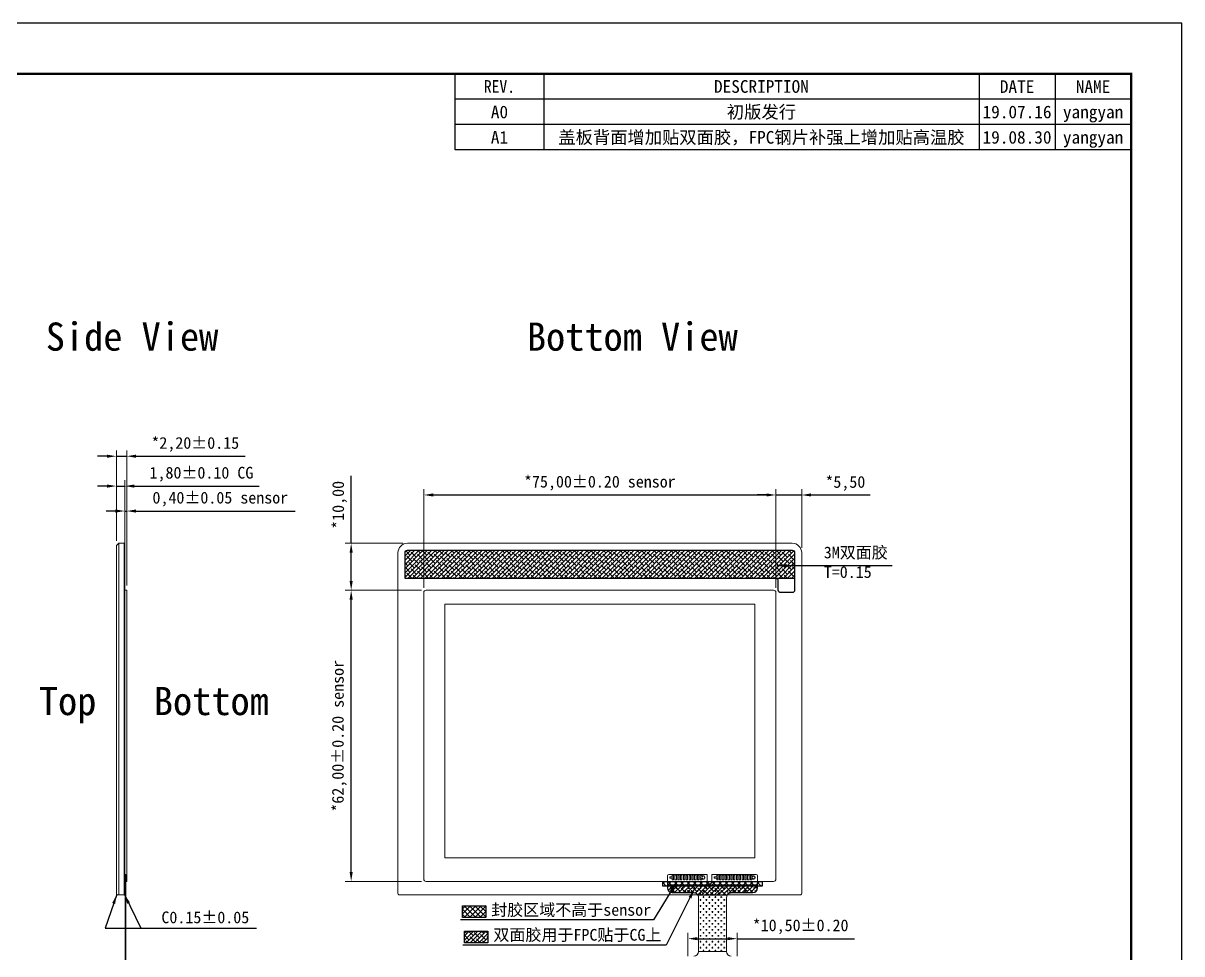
# Model space of a CAD drawing. Header units: millimetres. Extents: x 1946 to 4611, y 2266 to 2855.
# Drawn here: x 2153.3 to 2400.1, y 2656.5 to 2854.7 of the extents above; entities that cross this region are included whole.
import ezdxf
from ezdxf.enums import TextEntityAlignment as Align

# ---------------------------------------------------------------- set-up
doc = ezdxf.new("R2010")
doc.units = ezdxf.units.MM
for name, color, linetype in [('Adhesive', 2, 'Continuous'), ('Dim', 4, 'Continuous'), ('Sealant', 3, 'Continuous')]:
    doc.layers.add(name, color=color, linetype=linetype)
for name, color, linetype, lineweight in [('Cover Lens', 152, 'Continuous', 0), ('EMI', 5, 'Continuous', 0), ('FPC', 30, 'Continuous', 0), ('Sensor', 6, 'Continuous', 0)]:
    doc.layers.add(name, color=color, linetype=linetype, lineweight=lineweight)
doc.styles.add('Times New Roman', font='times.ttf')
doc.styles.add('宋体', font='')
doc.styles.add('常规', font='')
doc.styles.get('宋体').set_extended_font_data('SimSun')
doc.styles.get('常规').set_extended_font_data('SimSun')
doc.dimstyles.new('DIM', dxfattribs={"dimtxt": 2.5, "dimasz": 2, "dimexe": 1.25, "dimexo": 1, "dimgap": 1, "dimtad": 1, "dimzin": 1, "dimtxsty": '宋体', "dimcen": 2.5, "dimazin": 0, "dimtfac": 1, "dimtmove": 0, "dimatfit": 3, "dimfxl": 0, "dimlwe": 0, "dimarcsym": 0})

# ---------------------------------------------------------------- blocks, each defined once
blk = doc.blocks.new('CG2')
at = {"layer": 'Cover Lens'}
blk.add_lwpolyline([(43, -7.6), (43, 65, 0.414214), (41, 67), (-41, 67, 0.414214), (-43, 65), (-43, -7.6, 0.414214), (-42.7, -7.9), (42.7, -7.9, 0.414214)], format="xyb", close=True, dxfattribs=at)
blk.add_lwpolyline([(33, 0), (-33, 0), (-33, 54), (33, 54)], close=True, dxfattribs=at)
blk = doc.blocks.new('*D18')
at = {"layer": 'Defpoints', "color": 0}
for p in [(2313.59, 2754.23), (2238.59, 2733.45), (2313.59, 2733.45)]:
    blk.add_point(p, dxfattribs=at)
at = {"layer": 'Dim', "color": 0, "lineweight": 0}
for p, q in [((2238.59, 2734.45), (2238.59, 2755.48)), ((2313.59, 2734.45), (2313.59, 2755.48))]:
    blk.add_line(p, q, dxfattribs=at)
at = {"layer": 'Dim', "color": 0, "lineweight": -2}
blk.add_line((2240.59, 2754.23), (2311.59, 2754.23), dxfattribs=at)
at = {"layer": 'Dim', "color": 0}
for points in [[(2240.59, 2754.57), (2240.59, 2753.9), (2238.59, 2754.23)], [(2311.59, 2754.57), (2311.59, 2753.9), (2313.59, 2754.23)]]:
    blk.add_solid(points, dxfattribs=at)
at = {"layer": 'Dim', "color": 0, "insert": (2276.09, 2756.75), "char_height": 2.5, "attachment_point": 5, "style": '宋体'}
blk.add_mtext('{\\C2;*}75,00%%P0.20 sensor', dxfattribs=at)
blk = doc.blocks.new('*D19')
at = {"layer": 'Defpoints', "color": 0}
for p in [(2223.12, 2733.95), (2239.09, 2733.95), (2239.09, 2671.95)]:
    blk.add_point(p, dxfattribs=at)
at = {"layer": 'Dim', "color": 0, "lineweight": 0}
for p, q in [((2238.09, 2733.95), (2221.87, 2733.95)), ((2238.09, 2671.95), (2221.87, 2671.95))]:
    blk.add_line(p, q, dxfattribs=at)
at = {"layer": 'Dim', "color": 0, "lineweight": -2}
blk.add_line((2223.12, 2673.95), (2223.12, 2731.95), dxfattribs=at)
at = {"layer": 'Dim', "color": 0}
for points in [[(2222.78, 2731.95), (2223.45, 2731.95), (2223.12, 2733.95)], [(2222.78, 2673.95), (2223.45, 2673.95), (2223.12, 2671.95)]]:
    blk.add_solid(points, dxfattribs=at)
at = {"layer": 'Dim', "color": 0, "insert": (2220.6, 2702.95), "char_height": 2.5, "attachment_point": 5, "rotation": 90, "style": '宋体'}
blk.add_mtext('{\\C2;*}62,00%%P0.20 sensor', dxfattribs=at)
blk = doc.blocks.new('*D20')
at = {"layer": 'Defpoints', "color": 0}
for p in [(2223.12, 2743.95), (2235.09, 2743.95), (2239.09, 2733.95)]:
    blk.add_point(p, dxfattribs=at)
at = {"layer": 'Dim', "color": 0, "lineweight": -2}
for p, q in [((2223.12, 2743.95), (2223.12, 2758.31)), ((2223.12, 2735.95), (2223.12, 2741.95))]:
    blk.add_line(p, q, dxfattribs=at)
at = {"layer": 'Dim', "color": 0, "lineweight": 0}
for p, q in [((2234.09, 2743.95), (2221.87, 2743.95)), ((2238.09, 2733.95), (2221.87, 2733.95))]:
    blk.add_line(p, q, dxfattribs=at)
at = {"layer": 'Dim', "color": 0}
for points in [[(2222.78, 2741.95), (2223.45, 2741.95), (2223.12, 2743.95)], [(2222.78, 2735.95), (2223.45, 2735.95), (2223.12, 2733.95)]]:
    blk.add_solid(points, dxfattribs=at)
at = {"layer": 'Dim', "color": 0, "insert": (2220.66, 2752.13), "char_height": 2.5, "attachment_point": 5, "rotation": 90, "style": '宋体'}
blk.add_mtext('{\\C2;*}10,00', dxfattribs=at)
blk = doc.blocks.new('*D21')
at = {"layer": 'Defpoints', "color": 0}
for p in [(2319.09, 2754.23), (2319.09, 2741.95), (2313.59, 2733.45)]:
    blk.add_point(p, dxfattribs=at)
at = {"layer": 'Dim', "color": 0, "lineweight": 0}
for p, q in [((2313.59, 2734.45), (2313.59, 2755.48)), ((2319.09, 2742.95), (2319.09, 2755.48))]:
    blk.add_line(p, q, dxfattribs=at)
at = {"layer": 'Dim', "color": 0, "lineweight": -2}
for p, q in [((2311.59, 2754.23), (2309.59, 2754.23)), ((2313.59, 2754.23), (2319.09, 2754.23)), ((2321.09, 2754.23), (2333.67, 2754.23))]:
    blk.add_line(p, q, dxfattribs=at)
at = {"layer": 'Dim', "color": 0}
for points in [[(2311.59, 2754.57), (2311.59, 2753.9), (2313.59, 2754.23)], [(2321.09, 2754.57), (2321.09, 2753.9), (2319.09, 2754.23)]]:
    blk.add_solid(points, dxfattribs=at)
at = {"layer": 'Dim', "color": 0, "insert": (2328.38, 2756.69), "char_height": 2.5, "attachment_point": 5, "style": '宋体'}
blk.add_mtext('{\\C2;*}5,50', dxfattribs=at)
blk = doc.blocks.new('*D22')
at = {"layer": 'Defpoints', "color": 0}
for p in [(2175.3, 2750.81), (2174.9, 2733.95), (2175.3, 2733.95)]:
    blk.add_point(p, dxfattribs=at)
at = {"layer": 'Dim', "color": 0, "lineweight": 0}
for p, q in [((2174.9, 2734.95), (2174.9, 2752.06)), ((2175.3, 2734.95), (2175.3, 2752.06))]:
    blk.add_line(p, q, dxfattribs=at)
at = {"layer": 'Dim', "color": 0, "lineweight": -2}
for p, q in [((2172.9, 2750.81), (2170.9, 2750.81)), ((2174.9, 2750.81), (2175.3, 2750.81)), ((2177.3, 2750.81), (2211.21, 2750.81))]:
    blk.add_line(p, q, dxfattribs=at)
at = {"layer": 'Dim', "color": 0}
for points in [[(2172.9, 2751.15), (2172.9, 2750.48), (2174.9, 2750.81)], [(2177.3, 2751.15), (2177.3, 2750.48), (2175.3, 2750.81)]]:
    blk.add_solid(points, dxfattribs=at)
at = {"layer": 'Dim', "color": 0, "insert": (2195.25, 2753.34), "char_height": 2.5, "attachment_point": 5, "style": '宋体'}
blk.add_mtext('0,40%%P0.05 sensor', dxfattribs=at)
blk = doc.blocks.new('*D23')
at = {"layer": 'Defpoints', "color": 0}
for p in [(2174.9, 2756.13), (2173.1, 2743.45), (2174.9, 2743.8)]:
    blk.add_point(p, dxfattribs=at)
at = {"layer": 'Dim', "color": 0, "lineweight": 0}
for p, q in [((2173.1, 2744.45), (2173.1, 2757.38)), ((2174.9, 2744.8), (2174.9, 2757.38))]:
    blk.add_line(p, q, dxfattribs=at)
at = {"layer": 'Dim', "color": 0, "lineweight": -2}
for p, q in [((2171.1, 2756.13), (2169.1, 2756.13)), ((2173.1, 2756.13), (2174.9, 2756.13)), ((2176.9, 2756.13), (2203.54, 2756.13))]:
    blk.add_line(p, q, dxfattribs=at)
at = {"layer": 'Dim', "color": 0}
for points in [[(2171.1, 2756.46), (2171.1, 2755.79), (2173.1, 2756.13)], [(2176.9, 2756.46), (2176.9, 2755.79), (2174.9, 2756.13)]]:
    blk.add_solid(points, dxfattribs=at)
at = {"layer": 'Dim', "color": 0, "insert": (2191.22, 2758.65), "char_height": 2.5, "attachment_point": 5, "style": '宋体'}
blk.add_mtext('1,80%%P0.10 CG', dxfattribs=at)
blk = doc.blocks.new('*D24')
at = {"layer": 'Defpoints', "color": 0}
for p in [(2175.3, 2762.48), (2173.1, 2743.45), (2175.3, 2733.95)]:
    blk.add_point(p, dxfattribs=at)
at = {"layer": 'Dim', "color": 0, "lineweight": -2}
for p, q in [((2171.1, 2762.48), (2169.1, 2762.48)), ((2173.1, 2762.48), (2175.3, 2762.48)), ((2177.3, 2762.48), (2200.51, 2762.48))]:
    blk.add_line(p, q, dxfattribs=at)
at = {"layer": 'Dim', "color": 0, "lineweight": 0}
for p, q in [((2173.1, 2744.45), (2173.1, 2763.73)), ((2175.3, 2734.95), (2175.3, 2763.73))]:
    blk.add_line(p, q, dxfattribs=at)
at = {"layer": 'Dim', "color": 0}
for points in [[(2171.1, 2762.82), (2171.1, 2762.15), (2173.1, 2762.48)], [(2177.3, 2762.82), (2177.3, 2762.15), (2175.3, 2762.48)]]:
    blk.add_solid(points, dxfattribs=at)
at = {"layer": 'Dim', "color": 0, "insert": (2189.91, 2765), "char_height": 2.5, "attachment_point": 5, "style": '宋体'}
blk.add_mtext('{\\C2;*}2,20%%P0.15', dxfattribs=at)
blk = doc.blocks.new('REV._Holitech')
at = {"color": 0}
for points in [[(133.33, -5), (0, -5), (0, 0)], [(17.5, -0.01), (17.5, -5.01)]]:
    blk.add_lwpolyline(points, dxfattribs=at)
at = {"layer": 'Dim', "color": 0}
for points in [[(103.33, 0), (103.33, -5)], [(118.33, 0), (118.33, -5)]]:
    blk.add_lwpolyline(points, dxfattribs=at)
blk = doc.blocks.new('REV_Holitech')
at = {"color": 0, "style": 'Times New Roman'}
for tag, p in [('REV.', (8.75, -2.5)), ('DESCRIPTON', (60.42, -2.5)), ('DATE', (110.83, -2.5)), ('NAME', (125.83, -2.5))]:
    blk.add_attdef(tag, text='', height=2.5, dxfattribs=at).set_placement(p, align=Align.MIDDLE_CENTER)
blk = doc.blocks.new('工程图框')
at = {"color": 4}
blk.add_lwpolyline([(-525, 0), (0, 0), (0, 371.25), (-525, 371.25)], close=True, dxfattribs=at)
at = {"const_width": 0.625}
blk.add_lwpolyline([(-512.5, 12.5), (-12.5, 12.5), (-12.5, 358.75), (-512.5, 358.75)], close=True, dxfattribs=at)
at = {"color": 0}
for points in [[(-12.5, 352.5), (-179.17, 352.5), (-179.17, 358.75)], [(-157.29, 358.74), (-157.29, 352.49)]]:
    blk.add_lwpolyline(points, dxfattribs=at)
at = {"layer": 'Dim', "color": 0}
for points in [[(-50, 358.75), (-50, 352.5)], [(-31.25, 358.75), (-31.25, 352.5)]]:
    blk.add_lwpolyline(points, dxfattribs=at)
at = {"layer": 'Dim', "color": 0, "char_height": 3.125, "attachment_point": 5, "style": '宋体'}
for s, insert in [('{\\W0.9;REV.}', (-168.23, 355.62)), ('DESCRIPTION', (-103.65, 355.62)), ('DATE', (-40.62, 355.63)), ('NAME', (-21.88, 355.63))]:
    blk.add_mtext(s, dxfattribs=dict(at, insert=insert))
blk = doc.blocks.new('*D32')
at = {"layer": 'Defpoints', "color": 0}
for p in [(2305.34, 2659.75), (2294.84, 2655.02), (2305.34, 2655.02)]:
    blk.add_point(p, dxfattribs=at)
at = {"layer": 'Dim', "color": 0, "lineweight": 0}
for p, q in [((2294.84, 2656.02), (2294.84, 2661)), ((2305.34, 2656.02), (2305.34, 2661))]:
    blk.add_line(p, q, dxfattribs=at)
at = {"layer": 'Dim', "color": 0, "lineweight": -2}
for p, q in [((2296.84, 2659.75), (2303.34, 2659.75)), ((2305.34, 2659.75), (2330.36, 2659.75))]:
    blk.add_line(p, q, dxfattribs=at)
at = {"layer": 'Dim', "color": 0}
for points in [[(2296.84, 2660.08), (2296.84, 2659.42), (2294.84, 2659.75)], [(2303.34, 2660.08), (2303.34, 2659.42), (2305.34, 2659.75)]]:
    blk.add_solid(points, dxfattribs=at)
at = {"layer": 'Dim', "color": 0, "insert": (2318.85, 2662.27), "char_height": 2.5, "attachment_point": 5, "style": '宋体'}
blk.add_mtext('{\\C2;*}10,50%%P0.20', dxfattribs=at)

msp = doc.modelspace()

# ---------------------------------------------------------------- hatches: boundary and pattern name
at = {"layer": 'Adhesive'}
h = msp.add_hatch(dxfattribs=at)
h.set_pattern_fill('ANSI38', color=256, scale=0.2, style=0)
h.set_pattern_definition([(45, (-2256.7272, 36.1013), (-0.449012806, 0.449012806), []), (135, (-2256.7272, 36.1013), (-1.34703842, 0.449012806), [1.5875, -0.9525])])
h.paths.add_polyline_path([(2317.58685, 2741.9507, 0.414213562), (2317.08685, 2742.4507), (2235.08685, 2742.4507, 0.414213562), (2234.58685, 2741.9507), (2234.58685, 2736.4507), (2317.58685, 2736.4507)])
h = msp.add_hatch(dxfattribs=at)
h.set_pattern_fill('ANSI38', color=256, scale=0.2, style=0)
h.set_pattern_definition([(45, (-183.58656, -0.919), (-0.44901281, 0.44901281), []), (135, (-183.58656, -0.919), (-1.34703842, 0.44901281), [1.5875, -0.9525])])
edge = h.paths.add_edge_path()
edge.add_line((2309.68685, 2671.1507), (2290.48685, 2671.1507))
edge.add_line((2290.48685, 2671.1507), (2290.48685, 2670.5507))
edge.add_arc((2291.48685, 2670.5507), 1, 180, 270)
edge.add_line((2291.48685, 2669.5507), (2296.08685, 2669.5507))
edge.add_arc((2296.08745, 2668.55128), 0.99942, 29.9808908, 90.0342067, ccw=False)
edge.add_line((2296.95314, 2669.0507), (2303.22056, 2669.0507))
edge.add_arc((2304.08625, 2668.55128), 0.99941, 89.9653316, 150.0193744, ccw=False)
edge.add_line((2304.08685, 2669.5507), (2308.68685, 2669.5507))
edge.add_arc((2308.68685, 2670.5507), 1, 270, 360)
edge.add_line((2309.68685, 2670.5507), (2309.68685, 2671.1507))
h = msp.add_hatch(dxfattribs=at)
h.set_pattern_fill('ANSI38', color=256, scale=0.2, style=0)
h.paths.add_polyline_path([(2252.23166, 2658.87877), (2247.23166, 2658.87877), (2247.23166, 2661.37877), (2252.23166, 2661.37877)])
at = {"layer": 'EMI', "lineweight": 0}
h = msp.add_hatch(dxfattribs=at)
h.set_pattern_fill('CROSS', color=256, scale=0.1, style=0)
h.set_pattern_definition([(0, (-183.58656, -0.919), (0.635, 0.635), [0.3175, -0.9525]), (90, (-183.4278, -1.07774), (-0.635, 0.635), [0.3175, -0.9525])])
h.paths.add_polyline_path([(2297.33685, 2644.52453), (2297.33685, 2638.52453), (2300.83685, 2638.52453), (2300.83685, 2644.52453)])
edge = h.paths.add_edge_path()
edge.add_line((2309.68685, 2670.9507), (2290.48685, 2670.9507))
edge.add_line((2290.48685, 2670.9507), (2290.48685, 2670.5507))
edge.add_arc((2291.48685, 2670.5507), 1, 180, 270)
edge.add_line((2291.48685, 2669.5507), (2296.08685, 2669.5507))
edge.add_arc((2296.08745, 2668.55128), 0.99942, -0.359185, 90.0342067, ccw=False)
edge.add_line((2297.08685, 2668.54501), (2297.08685, 2657.02453))
edge.add_line((2297.08685, 2657.02453), (2303.08685, 2657.02453))
edge.add_line((2303.08685, 2657.02453), (2303.08685, 2668.54501))
edge.add_arc((2304.08625, 2668.55128), 0.99941, 89.9653316, 180.3596467, ccw=False)
edge.add_line((2304.08685, 2669.5507), (2308.68685, 2669.5507))
edge.add_arc((2308.68685, 2670.5507), 1, 270, 360)
edge.add_line((2309.68685, 2670.5507), (2309.68685, 2670.9507))
at = {"layer": 'Sealant'}
h = msp.add_hatch(dxfattribs=at)
h.set_pattern_fill('ANSI37', color=256, scale=0.3, style=0)
h.set_pattern_definition([(45, (-183.5866, -0.919), (-0.6735192, 0.6735192), []), (135, (-183.5866, -0.919), (-0.6735192, -0.6735192), [])])
h.paths.add_polyline_path([(2289.48685, 2670.9507), (2289.48685, 2671.9507), (2310.68685, 2671.9507), (2310.68685, 2670.9507)])
h = msp.add_hatch(dxfattribs=at)
h.set_pattern_fill('ANSI37', color=256, scale=0.25, style=0)
h.set_pattern_definition([(45, (1009.1635, 2069.4559), (-0.561266, 0.561266), []), (135, (1009.1635, 2069.4559), (-0.561266, -0.561266), [])])
h.paths.add_polyline_path([(2251.80389, 2664.27125), (2246.80389, 2664.27125), (2246.80389, 2666.77125), (2251.80389, 2666.77125)])

# ---------------------------------------------------------------- linework, layer by layer
at = {"layer": 'Adhesive'}
for points in [[(2317.58685, 2736.4507), (2234.58685, 2736.4507), (2234.58685, 2741.9507, -0.414213562), (2235.08685, 2742.4507), (2317.08685, 2742.4507, -0.414213562), (2317.58685, 2741.9507)], [(2309.68685, 2671.1507), (2290.48685, 2671.1507), (2290.48685, 2670.5507, 0.414213562), (2291.48685, 2669.5507), (2296.08685, 2669.5507, -0.268198545), (2296.95314, 2669.0507), (2303.22056, 2669.0507, -0.268201945), (2304.08685, 2669.5507), (2308.68685, 2669.5507, 0.414213562), (2309.68685, 2670.5507)]]:
    msp.add_lwpolyline(points, format="xyb", close=True, dxfattribs=at)
msp.add_lwpolyline([(2317.58685, 2736.4507), (2317.58685, 2733.9507, -0.414213562), (2317.08685, 2733.4507), (2314.58685, 2733.4507, -0.414213562), (2314.08685, 2733.9507), (2314.08685, 2735.9507, 0.414213562), (2313.58685, 2736.4507)], format="xyb", dxfattribs=at)
for points in [[(2174.90283, 2671.1507), (2175.00283, 2671.1507), (2175.00283, 2669.0507), (2174.90283, 2669.0507)], [(2252.23166, 2658.87877), (2247.23166, 2658.87877), (2247.23166, 2661.37877), (2252.23166, 2661.37877)]]:
    msp.add_lwpolyline(points, close=True, dxfattribs=at)
at = {"layer": 'Cover Lens'}
for p, q in [((2173.60283, 2743.9507), (2173.60283, 2669.0507)), ((2174.75283, 2743.9507), (2174.75283, 2669.0507))]:
    msp.add_line(p, q, dxfattribs=at)
msp.add_lwpolyline([(2173.60283, 2743.9507), (2174.75283, 2743.9507), (2174.90283, 2743.8007), (2174.90283, 2669.2007), (2174.75283, 2669.0507), (2173.25283, 2669.0507), (2173.10283, 2669.2007), (2173.10283, 2743.4507)], close=True, dxfattribs=at)
at = {"layer": 'EMI'}
msp.add_lwpolyline([(2309.68685, 2670.9507), (2290.48685, 2670.9507), (2290.48685, 2670.5507, 0.414213562), (2291.48685, 2669.5507), (2296.08685, 2669.5507, -0.416225994), (2297.08685, 2668.54501), (2297.08685, 2657.02453), (2303.08685, 2657.02453), (2303.08685, 2668.54501, -0.416230722), (2304.08685, 2669.5507), (2308.68685, 2669.5507, 0.414213562), (2309.68685, 2670.5507)], format="xyb", close=True, dxfattribs=at)
at = {"layer": 'FPC', "lineweight": 0}
msp.add_lwpolyline([(2175.10283, 2634.52453), (2175.00283, 2634.52453), (2175.00283, 2673.4507), (2175.15283, 2673.4507), (2175.15283, 2637.52453), (2175.10283, 2637.52453)], close=True, dxfattribs=at)
at = {"layer": 'FPC'}
msp.add_lwpolyline([(2304.08685, 2656.02453, -0.414213562), (2303.08685, 2657.02453), (2303.08685, 2668.54501, -0.416230722), (2304.08685, 2669.5507), (2308.68685, 2669.5507, 0.414213562), (2309.68685, 2670.5507), (2309.68685, 2673.1507, 0.414213562), (2309.38685, 2673.4507), (2299.97474, 2673.4507), (2299.97474, 2671.9207, -1), (2298.97474, 2671.9207), (2298.97474, 2673.4507), (2290.78685, 2673.4507, 0.414213562), (2290.48685, 2673.1507), (2290.48685, 2670.5507, 0.414213562), (2291.48685, 2669.5507), (2296.08685, 2669.5507, -0.416225994), (2297.08685, 2668.54501), (2297.08685, 2657.02453, -0.414213562), (2296.08685, 2656.02453)], format="xyb", dxfattribs=at)
at = {"layer": 'FPC', "color": 2}
for points in [[(2291.48474, 2672.2507), (2291.78474, 2672.2507), (2291.78474, 2673.2507), (2291.48474, 2673.2507), (2291.48474, 2672.91208), (2290.98474, 2672.91208), (2290.98474, 2672.61208), (2291.48474, 2672.61208)], [(2297.48474, 2673.2507), (2297.48474, 2672.2507), (2297.78474, 2672.2507), (2297.78474, 2672.62154), (2297.98038, 2672.62154), (2297.98038, 2672.40499), (2298.28038, 2672.40499), (2298.28038, 2672.62154), (2298.47697, 2672.62154), (2298.47697, 2672.92154), (2298.28038, 2672.92154), (2298.28038, 2673.12284), (2297.98038, 2673.12284), (2297.98038, 2672.92154), (2297.78474, 2672.92154), (2297.78474, 2673.2507)], [(2300.97474, 2672.2507), (2301.27474, 2672.2507), (2301.27474, 2673.2507), (2300.97474, 2673.2507), (2300.97474, 2672.91208), (2300.47474, 2672.91208), (2300.47474, 2672.61208), (2300.97474, 2672.61208)], [(2308.17474, 2673.2507), (2308.17474, 2672.2507), (2308.47474, 2672.2507), (2308.47474, 2672.62154), (2308.67038, 2672.62154), (2308.67038, 2672.40499), (2308.97038, 2672.40499), (2308.97038, 2672.62154), (2309.16697, 2672.62154), (2309.16697, 2672.92154), (2308.97038, 2672.92154), (2308.97038, 2673.12284), (2308.67038, 2673.12284), (2308.67038, 2672.92154), (2308.47474, 2672.92154), (2308.47474, 2673.2507)]]:
    msp.add_lwpolyline(points, close=True, dxfattribs=at)
at = {"layer": 'FPC'}
for points in [[(2292.38474, 2672.2507), (2292.38474, 2673.2507), (2292.08474, 2673.2507), (2292.08474, 2672.2507)], [(2292.98474, 2672.2507), (2292.98474, 2673.2507), (2292.68474, 2673.2507), (2292.68474, 2672.2507)], [(2293.58474, 2672.2507), (2293.58474, 2673.2507), (2293.28474, 2673.2507), (2293.28474, 2672.2507)], [(2294.18474, 2672.2507), (2294.18474, 2673.2507), (2293.88474, 2673.2507), (2293.88474, 2672.2507)], [(2294.78474, 2672.2507), (2294.78474, 2673.2507), (2294.48474, 2673.2507), (2294.48474, 2672.2507)], [(2295.38474, 2672.2507), (2295.38474, 2673.2507), (2295.08474, 2673.2507), (2295.08474, 2672.2507)], [(2295.98474, 2672.2507), (2295.98474, 2673.2507), (2295.68474, 2673.2507), (2295.68474, 2672.2507)], [(2296.58474, 2672.2507), (2296.58474, 2673.2507), (2296.28474, 2673.2507), (2296.28474, 2672.2507)], [(2297.18474, 2672.2507), (2297.18474, 2673.2507), (2296.88474, 2673.2507), (2296.88474, 2672.2507)], [(2301.87474, 2672.2507), (2301.87474, 2673.2507), (2301.57474, 2673.2507), (2301.57474, 2672.2507)], [(2302.47474, 2672.2507), (2302.47474, 2673.2507), (2302.17474, 2673.2507), (2302.17474, 2672.2507)], [(2303.07474, 2672.2507), (2303.07474, 2673.2507), (2302.77474, 2673.2507), (2302.77474, 2672.2507)], [(2303.67474, 2672.2507), (2303.67474, 2673.2507), (2303.37474, 2673.2507), (2303.37474, 2672.2507)], [(2304.27474, 2672.2507), (2304.27474, 2673.2507), (2303.97474, 2673.2507), (2303.97474, 2672.2507)], [(2304.87474, 2672.2507), (2304.87474, 2673.2507), (2304.57474, 2673.2507), (2304.57474, 2672.2507)], [(2305.47474, 2672.2507), (2305.47474, 2673.2507), (2305.17474, 2673.2507), (2305.17474, 2672.2507)], [(2306.07474, 2672.2507), (2306.07474, 2673.2507), (2305.77474, 2673.2507), (2305.77474, 2672.2507)], [(2306.67474, 2672.2507), (2306.67474, 2673.2507), (2306.37474, 2673.2507), (2306.37474, 2672.2507)], [(2307.27474, 2672.2507), (2307.27474, 2673.2507), (2306.97474, 2673.2507), (2306.97474, 2672.2507)], [(2307.87474, 2672.2507), (2307.87474, 2673.2507), (2307.57474, 2673.2507), (2307.57474, 2672.2507)]]:
    msp.add_lwpolyline(points, close=True, dxfattribs=at)
at = {"layer": 'Sealant'}
for points in [[(2289.48685, 2670.9507), (2289.48685, 2671.9507), (2310.68685, 2671.9507), (2310.68685, 2670.9507)], [(2251.80389, 2664.27125), (2246.80389, 2664.27125), (2246.80389, 2666.77125), (2251.80389, 2666.77125)]]:
    msp.add_lwpolyline(points, close=True, dxfattribs=at)
at = {"layer": 'Sensor'}
msp.add_lwpolyline([(2174.90283, 2733.9507), (2175.30283, 2733.9507), (2175.30283, 2671.9507), (2174.90283, 2671.9507)], close=True, dxfattribs=at)
msp.add_lwpolyline([(2238.58685, 2733.4507), (2238.58685, 2672.4507, 0.414213562), (2239.08685, 2671.9507), (2313.08685, 2671.9507, 0.414213562), (2313.58685, 2672.4507), (2313.58685, 2733.4507, 0.414213562), (2313.08685, 2733.9507), (2239.08685, 2733.9507, 0.414213562)], format="xyb", close=True, dxfattribs=at)

# ---------------------------------------------------------------- block references
at = {"lineweight": 0}
for name, p, xscale, yscale, zscale in [('工程图框', (2400.0562, 2533.93964), 0.864, 0.864, 0.864), ('REV._Holitech', (2245.2562, 2838.49964), 1.08, 1.08, 1.08), ('REV._Holitech', (2245.2562, 2833.09964), 1.08, 1.08, 1.08)]:
    msp.add_blockref(name, p, dxfattribs=dict(at, xscale=xscale, yscale=yscale, zscale=zscale))
ref = msp.add_blockref('REV_Holitech', (2245.2562, 2838.49964), dxfattribs=dict(at, xscale=1.08, yscale=1.08, zscale=1.08))
ref.add_attrib('REV.', 'A0', dxfattribs={"color": 0, "height": 2.7, "style": '宋体'}).set_placement((2254.7062, 2835.79438), align=Align.MIDDLE_CENTER)
ref.add_attrib('DESCRIPTON', '初版发行', dxfattribs={"color": 0, "height": 2.7, "style": '宋体'}).set_placement((2310.5062, 2835.79438), align=Align.MIDDLE_CENTER)
ref.add_attrib('DATE', '19.07.16', dxfattribs={"color": 0, "height": 2.7, "style": '宋体'}).set_placement((2364.9562, 2835.79964), align=Align.MIDDLE_CENTER)
ref.add_attrib('NAME', 'yangyan', dxfattribs={"color": 0, "height": 2.7, "style": '宋体'}).set_placement((2381.1562, 2835.79964), align=Align.MIDDLE_CENTER)
ref = msp.add_blockref('REV_Holitech', (2245.2562, 2833.09964), dxfattribs=dict(at, xscale=1.08, yscale=1.08, zscale=1.08))
ref.add_attrib('REV.', 'A1', dxfattribs={"color": 0, "height": 2.7, "style": '宋体'}).set_placement((2254.7062, 2830.39438), align=Align.MIDDLE_CENTER)
ref.add_attrib('DESCRIPTON', '盖板背面增加贴双面胶，FPC钢片补强上增加贴高温胶', dxfattribs={"color": 0, "height": 2.7, "style": '宋体'}).set_placement((2310.5062, 2830.39438), align=Align.MIDDLE_CENTER)
ref.add_attrib('DATE', '19.08.30', dxfattribs={"color": 0, "height": 2.7, "style": '宋体'}).set_placement((2364.9562, 2830.39964), align=Align.MIDDLE_CENTER)
ref.add_attrib('NAME', 'yangyan', dxfattribs={"color": 0, "height": 2.7, "style": '宋体'}).set_placement((2381.1562, 2830.39964), align=Align.MIDDLE_CENTER)
at = {"layer": 'Cover Lens'}
msp.add_blockref('CG2', (2276.08685, 2676.9507), dxfattribs=at)

# ---------------------------------------------------------------- texts
at = {"layer": 'Dim', "style": '常规'}
for p in [(2291.5445, 2672.98505), (2297.51763, 2672.98505), (2301.00763, 2672.98505), (2308.22964, 2672.98505)]:
    msp.add_text('GND', height=0.2, rotation=270, dxfattribs=at).set_placement(p)
at = {"layer": 'Dim', "color": 2, "lineweight": 0, "char_height": 6, "attachment_point": 5, "style": '宋体'}
for s, insert in [('Side View', (2176.43258, 2787.90602)), ('Bottom View', (2283.00128, 2787.90602)), ('Top   Bottom', (2181.09141, 2709.49448))]:
    msp.add_mtext(s, dxfattribs=dict(at, insert=insert))
at = {"layer": 'Dim', "insert": (2323.79011, 2743.24317), "char_height": 2.5, "attachment_point": 1, "style": '宋体'}
msp.add_mtext_dynamic_manual_height_columns('3M双面胶 T=0.15', width=16.5646659, gutter_width=12.5, heights=[0], dxfattribs=at)
at = {"layer": 'Dim', "linetype": 'ByBlock', "lineweight": 0, "char_height": 2.5, "attachment_point": 5, "style": '宋体'}
for s, insert in [('C0.15%%P0.05', (2192.05269, 2664.26679)), ('封胶区域不高于sensor', (2269.98133, 2665.74134)), ('双面胶用于FPC贴于CG上', (2271.30791, 2660.42383))]:
    msp.add_mtext(s, dxfattribs=dict(at, insert=insert))

# ---------------------------------------------------------------- dimensions: what is measured, and where the dimension line sits
at = {"layer": 'Dim'}
for base, p1, p2, text, picture, middle in [((2175.30283, 2762.4831), (2173.10283, 2743.4507), (2175.30283, 2733.9507), '{\\C2;*}<>%%P0.15', '*D24', (2189.90699, 2765.00393)), ((2174.90283, 2756.12799), (2173.10283, 2743.4507), (2174.90283, 2743.8007), '<>%%P0.10 CG', '*D23', (2191.22227, 2758.64882)), ((2313.58685, 2754.23404), (2238.58685, 2733.4507), (2313.58685, 2733.4507), '{\\C2;*}<>%%P0.20 sensor', '*D18', (2276.08685, 2756.75488)), ((2175.30283, 2750.81492), (2174.90283, 2733.9507), (2175.30283, 2733.9507), '<>%%P0.05 sensor', '*D22', (2195.25421, 2753.33576)), ((2319.08685, 2754.23404), (2313.58685, 2733.4507), (2319.08685, 2741.9507), '{\\C2;*}<>', '*D21', (2328.37852, 2756.69238)), ((2305.33685, 2659.75077), (2294.83685, 2655.02453), (2305.33685, 2655.02453), '{\\C2;*}<>%%P0.20', '*D32', (2318.85074, 2662.2716))]:
    dim = msp.add_linear_dim(base=base, p1=p1, p2=p2, text=text, dimstyle='DIM', dxfattribs=at)
    dim.commit()
    dim.dimension.update_dxf_attribs({"geometry": picture, "text_midpoint": middle})
for base, p1, p2, text, picture, middle in [((2223.11736, 2743.9507), (2239.08685, 2733.9507), (2235.08685, 2743.9507), '{\\C2;*}<>', '*D20', (2220.65903, 2752.13125)), ((2223.11736, 2733.9507), (2239.08685, 2671.9507), (2239.08685, 2733.9507), '{\\C2;*}<>%%P0.20 sensor', '*D19', (2220.59653, 2702.9507))]:
    dim = msp.add_linear_dim(base=base, p1=p1, p2=p2, angle=90, text=text, dimstyle='DIM', dxfattribs=at)
    dim.commit()
    dim.dimension.update_dxf_attribs({"geometry": picture, "text_midpoint": middle})

# ---------------------------------------------------------------- leaders
msp.add_leader([(2313.83725, 2739.20105), (2338.33174, 2739.20105)], dimstyle='DIM', dxfattribs=at)
for points in [[(2292.34472, 2671.61057), (2287.52804, 2663.76225), (2246.41894, 2663.76225)], [(2296.20418, 2670.27763), (2290.24963, 2658.36977), (2246.8847, 2658.36977)]]:
    msp.add_leader(points, dimstyle='DIM', override={"dimgap": 1, "dimtad": 0}, dxfattribs=at)
at = {"layer": 'Dim', "lineweight": 0}
msp.add_leader([(2173.17783, 2669.1257), (2170.69441, 2661.99937), (2202.91759, 2661.99937)], dimstyle='DIM', override={"dimtxsty": '宋体'}, dxfattribs=at)
msp.add_leader([(2174.82783, 2669.1257), (2178.29119, 2661.99937)], dimstyle='DIM', dxfattribs=at)

doc.saveas('drawing.dxf')
